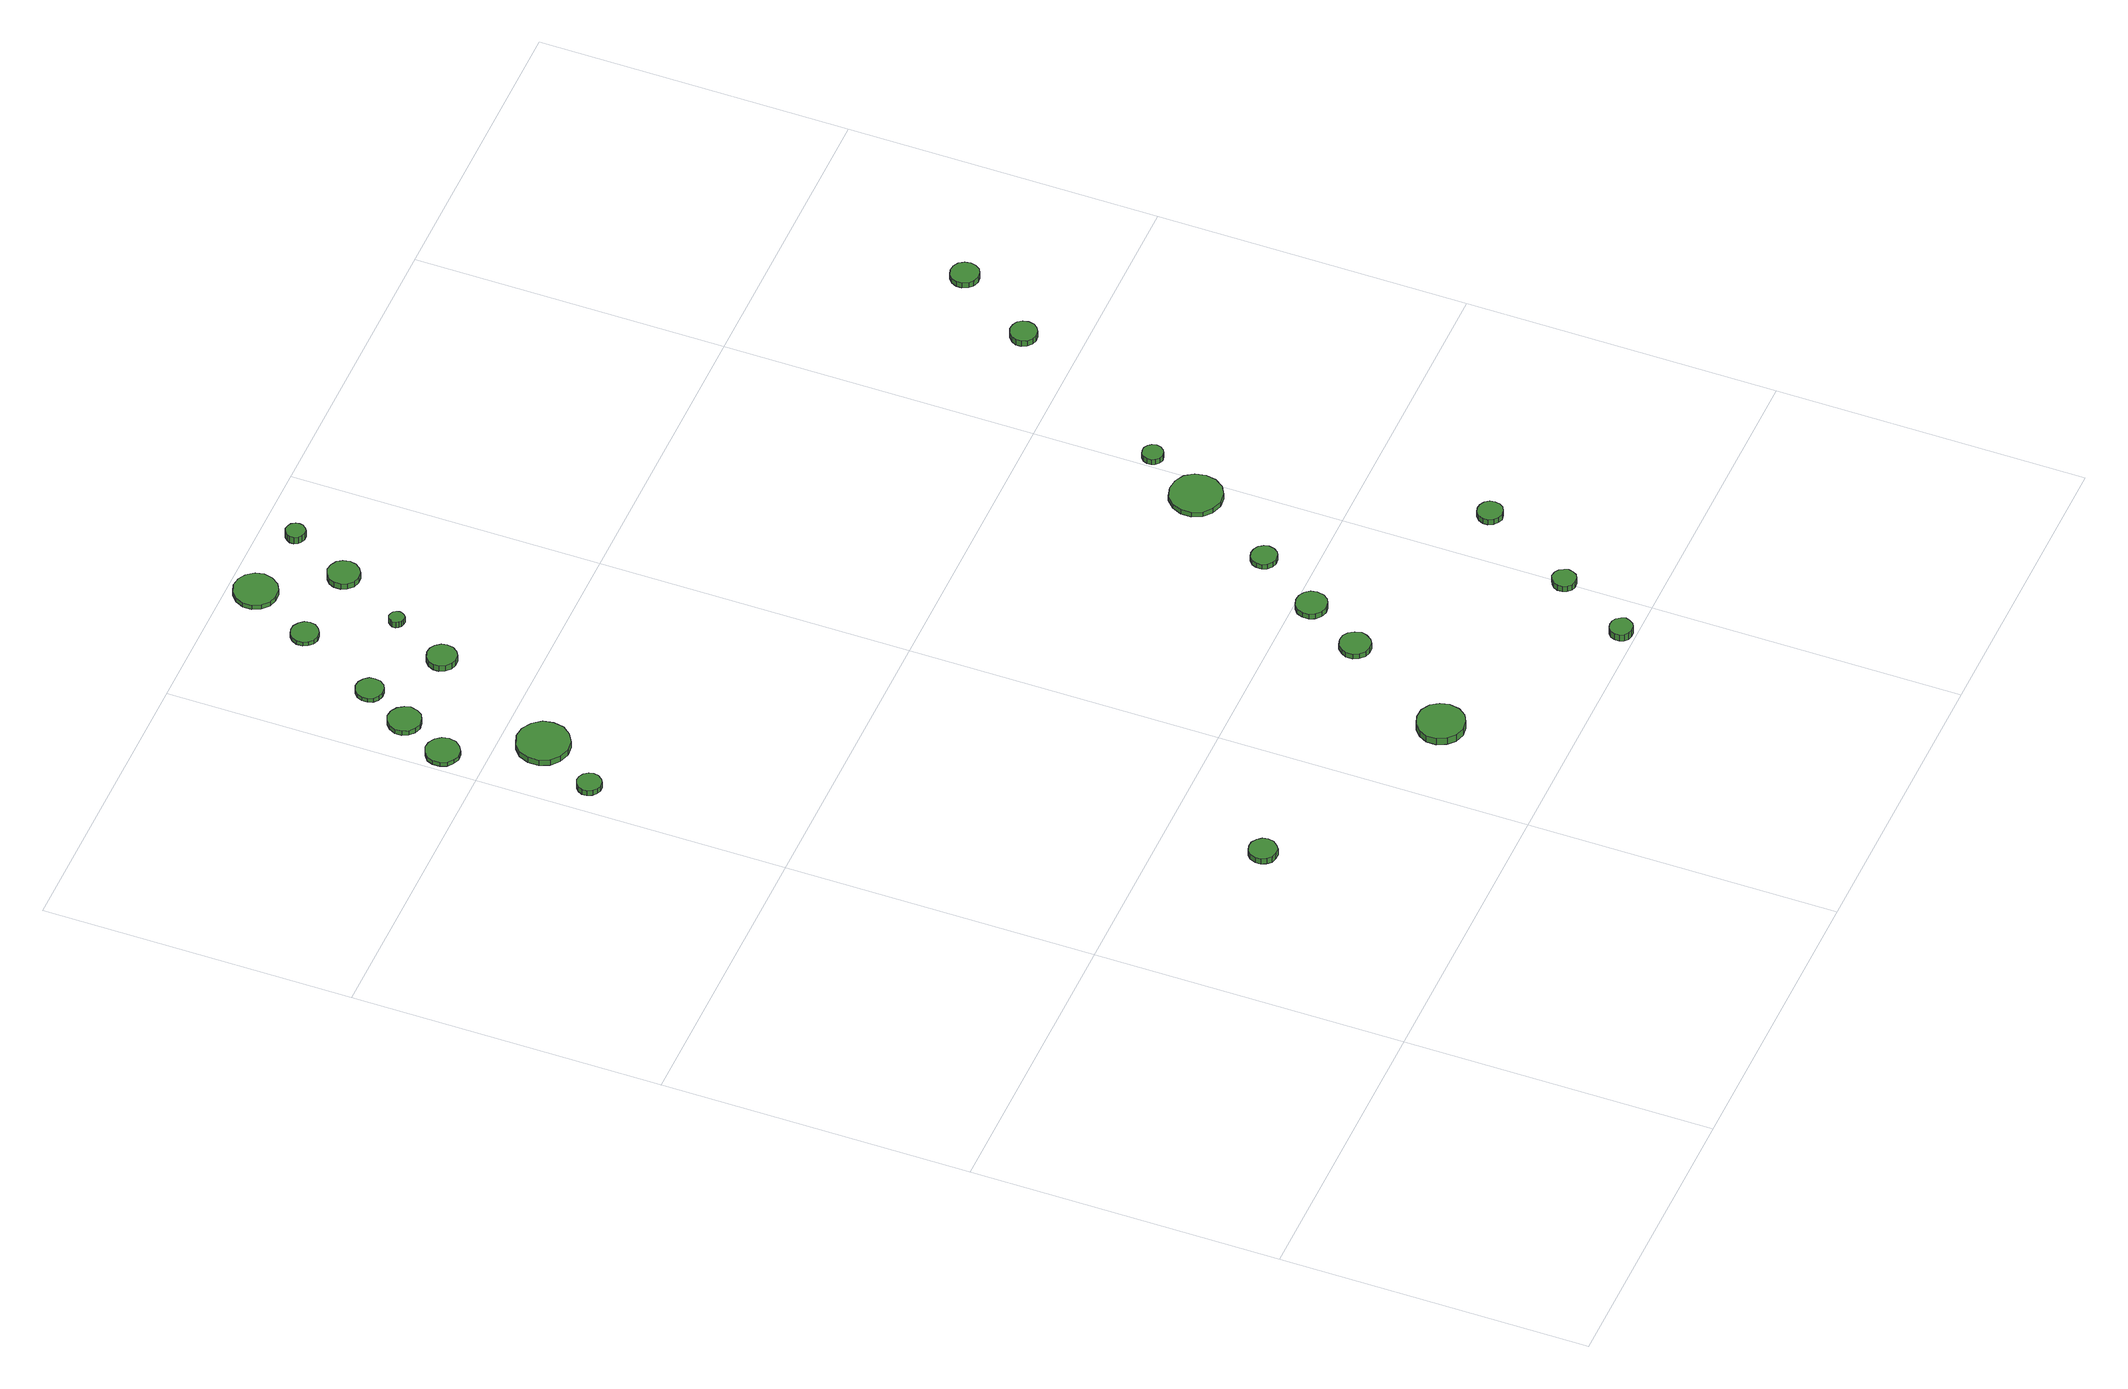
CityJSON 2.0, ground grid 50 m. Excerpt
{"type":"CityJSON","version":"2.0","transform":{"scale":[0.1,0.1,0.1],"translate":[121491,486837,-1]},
"CityObjects":{
"tree1":{"type":"SolitaryVegetationObject","attributes":{"function":"something"},"geometry":[{"type":"MultiSurface","lod":"1","boundaries":[[[0,1,2,3,4,5,6,7,8,9,10,11,12,13,14]],[[15,16,17,18,19,20,21,22,23,24,25,26,27,28,29]],[[0,29,28,1]],[[1,28,27,2]],[[2,27,26,3]],[[3,26,25,4]],[[4,25,24,5]],[[5,24,23,6]],[[6,23,22,7]],[[7,22,21,8]],[[8,21,20,9]],[[9,20,19,10]],[[10,19,18,11]],[[11,18,17,12]],[[12,17,16,13]],[[13,16,15,14]],[[14,15,29,0]]]}]},
"tree2":{"type":"SolitaryVegetationObject","attributes":{"function":"something"},"geometry":[{"type":"MultiSurface","lod":"1","boundaries":[[[30,31,32,33,34,35,36,37,38,39,40,41,42,43,44]],[[45,46,47,48,49,50,51,52,53,54,55,56,57,58,59]],[[30,59,58,31]],[[31,58,57,32]],[[32,57,56,33]],[[33,56,55,34]],[[34,55,54,35]],[[35,54,53,36]],[[36,53,52,37]],[[37,52,51,38]],[[38,51,50,39]],[[39,50,49,40]],[[40,49,48,41]],[[41,48,47,42]],[[42,47,46,43]],[[43,46,45,44]],[[44,45,59,30]]]}]},
"tree3":{"type":"SolitaryVegetationObject","attributes":{"function":"something"},"geometry":[{"type":"MultiSurface","lod":"1","boundaries":[[[60,61,62,63,64,65,66,67,68,69,70,71,72,73,74]],[[75,76,77,78,79,80,81,82,83,84,85,86,87,88,89]],[[60,89,88,61]],[[61,88,87,62]],[[62,87,86,63]],[[63,86,85,64]],[[64,85,84,65]],[[65,84,83,66]],[[66,83,82,67]],[[67,82,81,68]],[[68,81,80,69]],[[69,80,79,70]],[[70,79,78,71]],[[71,78,77,72]],[[72,77,76,73]],[[73,76,75,74]],[[74,75,89,60]]]}]},
"tree4":{"type":"SolitaryVegetationObject","attributes":{"function":"something"},"geometry":[{"type":"MultiSurface","lod":"1","boundaries":[[[90,91,92,93,94,95,96,97,98,99,100,101,102,103,104]],[[105,106,107,108,109,110,111,112,113,114,115,116,117,118,119]],[[90,119,118,91]],[[91,118,117,92]],[[92,117,116,93]],[[93,116,115,94]],[[94,115,114,95]],[[95,114,113,96]],[[96,113,112,97]],[[97,112,111,98]],[[98,111,110,99]],[[99,110,109,100]],[[100,109,108,101]],[[101,108,107,102]],[[102,107,106,103]],[[103,106,105,104]],[[104,105,119,90]]]}]},
"tree5":{"type":"SolitaryVegetationObject","attributes":{"function":"something"},"geometry":[{"type":"MultiSurface","lod":"1","boundaries":[[[120,121,122,123,124,125,126,127,128,129,130,131,132,133,134]],[[135,136,137,138,139,140,141,142,143,144,145,146,147,148,149]],[[120,149,148,121]],[[121,148,147,122]],[[122,147,146,123]],[[123,146,145,124]],[[124,145,144,125]],[[125,144,143,126]],[[126,143,142,127]],[[127,142,141,128]],[[128,141,140,129]],[[129,140,139,130]],[[130,139,138,131]],[[131,138,137,132]],[[132,137,136,133]],[[133,136,135,134]],[[134,135,149,120]]]}]},
"tree6":{"type":"SolitaryVegetationObject","attributes":{"function":"something"},"geometry":[{"type":"MultiSurface","lod":"1","boundaries":[[[150,151,152,153,154,155,156,157,158,159,160,161,162,163,164]],[[165,166,167,168,169,170,171,172,173,174,175,176,177,178,179]],[[150,179,178,151]],[[151,178,177,152]],[[152,177,176,153]],[[153,176,175,154]],[[154,175,174,155]],[[155,174,173,156]],[[156,173,172,157]],[[157,172,171,158]],[[158,171,170,159]],[[159,170,169,160]],[[160,169,168,161]],[[161,168,167,162]],[[162,167,166,163]],[[163,166,165,164]],[[164,165,179,150]]]}]},
"tree7":{"type":"SolitaryVegetationObject","attributes":{"function":"something"},"geometry":[{"type":"MultiSurface","lod":"1","boundaries":[[[180,181,182,183,184,185,186,187,188,189,190,191,192,193,194]],[[195,196,197,198,199,200,201,202,203,204,205,206,207,208,209]],[[180,209,208,181]],[[181,208,207,182]],[[182,207,206,183]],[[183,206,205,184]],[[184,205,204,185]],[[185,204,203,186]],[[186,203,202,187]],[[187,202,201,188]],[[188,201,200,189]],[[189,200,199,190]],[[190,199,198,191]],[[191,198,197,192]],[[192,197,196,193]],[[193,196,195,194]],[[194,195,209,180]]]}]},
"tree8":{"type":"SolitaryVegetationObject","attributes":{"function":"something"},"geometry":[{"type":"MultiSurface","lod":"1","boundaries":[[[210,211,212,213,214,215,216,217,218,219,220,221,222,223,224]],[[225,226,227,228,229,230,231,232,233,234,235,236,237,238,239]],[[210,239,238,211]],[[211,238,237,212]],[[212,237,236,213]],[[213,236,235,214]],[[214,235,234,215]],[[215,234,233,216]],[[216,233,232,217]],[[217,232,231,218]],[[218,231,230,219]],[[219,230,229,220]],[[220,229,228,221]],[[221,228,227,222]],[[222,227,226,223]],[[223,226,225,224]],[[224,225,239,210]]]}]},
"tree9":{"type":"SolitaryVegetationObject","attributes":{"function":"something"},"geometry":[{"type":"MultiSurface","lod":"1","boundaries":[[[240,241,242,243,244,245,246,247,248,249,250,251,252,253,254]],[[255,256,257,258,259,260,261,262,263,264,265,266,267,268,269]],[[240,269,268,241]],[[241,268,267,242]],[[242,267,266,243]],[[243,266,265,244]],[[244,265,264,245]],[[245,264,263,246]],[[246,263,262,247]],[[247,262,261,248]],[[248,261,260,249]],[[249,260,259,250]],[[250,259,258,251]],[[251,258,257,252]],[[252,257,256,253]],[[253,256,255,254]],[[254,255,269,240]]]}]},
"tree10":{"type":"SolitaryVegetationObject","attributes":{"function":"something"},"geometry":[{"type":"MultiSurface","lod":"1","boundaries":[[[270,271,272,273,274,275,276,277,278,279,280,281,282,283,284]],[[285,286,287,288,289,290,291,292,293,294,295,296,297,298,299]],[[270,299,298,271]],[[271,298,297,272]],[[272,297,296,273]],[[273,296,295,274]],[[274,295,294,275]],[[275,294,293,276]],[[276,293,292,277]],[[277,292,291,278]],[[278,291,290,279]],[[279,290,289,280]],[[280,289,288,281]],[[281,288,287,282]],[[282,287,286,283]],[[283,286,285,284]],[[284,285,299,270]]]}]},
"tree11":{"type":"SolitaryVegetationObject","attributes":{"function":"something"},"geometry":[{"type":"MultiSurface","lod":"1","boundaries":[[[300,301,302,303,304,305,306,307,308,309,310,311,312,313,314]],[[315,316,317,318,319,320,321,322,323,324,325,326,327,328,329]],[[300,329,328,301]],[[301,328,327,302]],[[302,327,326,303]],[[303,326,325,304]],[[304,325,324,305]],[[305,324,323,306]],[[306,323,322,307]],[[307,322,321,308]],[[308,321,320,309]],[[309,320,319,310]],[[310,319,318,311]],[[311,318,317,312]],[[312,317,316,313]],[[313,316,315,314]],[[314,315,329,300]]]}]},
"tree12":{"type":"SolitaryVegetationObject","attributes":{"function":"something"},"geometry":[{"type":"MultiSurface","lod":"1","boundaries":[[[330,331,332,333,334,335,336,337,338,339,340,341,342,343,344]],[[345,346,347,348,349,350,351,352,353,354,355,356,357,358,359]],[[330,359,358,331]],[[331,358,357,332]],[[332,357,356,333]],[[333,356,355,334]],[[334,355,354,335]],[[335,354,353,336]],[[336,353,352,337]],[[337,352,351,338]],[[338,351,350,339]],[[339,350,349,340]],[[340,349,348,341]],[[341,348,347,342]],[[342,347,346,343]],[[343,346,345,344]],[[344,345,359,330]]]}]},
"tree13":{"type":"SolitaryVegetationObject","attributes":{"function":"something"},"geometry":[{"type":"MultiSurface","lod":"1","boundaries":[[[360,361,362,363,364,365,366,367,368,369,370,371,372,373,374]],[[375,376,377,378,379,380,381,382,383,384,385,386,387,388,389]],[[360,389,388,361]],[[361,388,387,362]],[[362,387,386,363]],[[363,386,385,364]],[[364,385,384,365]],[[365,384,383,366]],[[366,383,382,367]],[[367,382,381,368]],[[368,381,380,369]],[[369,380,379,370]],[[370,379,378,371]],[[371,378,377,372]],[[372,377,376,373]],[[373,376,375,374]],[[374,375,389,360]]]}]},
"tree14":{"type":"SolitaryVegetationObject","attributes":{"function":"something"},"geometry":[{"type":"MultiSurface","lod":"1","boundaries":[[[390,391,392,393,394,395,396,397,398,399,400,401,402,403,404]],[[405,406,407,408,409,410,411,412,413,414,415,416,417,418,419]],[[390,419,418,391]],[[391,418,417,392]],[[392,417,416,393]],[[393,416,415,394]],[[394,415,414,395]],[[395,414,413,396]],[[396,413,412,397]],[[397,412,411,398]],[[398,411,410,399]],[[399,410,409,400]],[[400,409,408,401]],[[401,408,407,402]],[[402,407,406,403]],[[403,406,405,404]],[[404,405,419,390]]]}]},
"tree15":{"type":"SolitaryVegetationObject","attributes":{"function":"something"},"geometry":[{"type":"MultiSurface","lod":"1","boundaries":[[[420,421,422,423,424,425,426,427,428,429,430,431,432,433,434]],[[435,436,437,438,439,440,441,442,443,444,445,446,447,448,449]],[[420,449,448,421]],[[421,448,447,422]],[[422,447,446,423]],[[423,446,445,424]],[[424,445,444,425]],[[425,444,443,426]],[[426,443,442,427]],[[427,442,441,428]],[[428,441,440,429]],[[429,440,439,430]],[[430,439,438,431]],[[431,438,437,432]],[[432,437,436,433]],[[433,436,435,434]],[[434,435,449,420]]]}]},
"tree16":{"type":"SolitaryVegetationObject","attributes":{"function":"something"},"geometry":[{"type":"MultiSurface","lod":"1","boundaries":[[[450,451,452,453,454,455,456,457,458,459,460,461,462,463,464]],[[465,466,467,468,469,470,471,472,473,474,475,476,477,478,479]],[[450,479,478,451]],[[451,478,477,452]],[[452,477,476,453]],[[453,476,475,454]],[[454,475,474,455]],[[455,474,473,456]],[[456,473,472,457]],[[457,472,471,458]],[[458,471,470,459]],[[459,470,469,460]],[[460,469,468,461]],[[461,468,467,462]],[[462,467,466,463]],[[463,466,465,464]],[[464,465,479,450]]]}]},
"tree17":{"type":"SolitaryVegetationObject","attributes":{"function":"something"},"geometry":[{"type":"MultiSurface","lod":"1","boundaries":[[[480,481,482,483,484,485,486,487,488,489,490,491,492,493,494]],[[495,496,497,498,499,500,501,502,503,504,505,506,507,508,509]],[[480,509,508,481]],[[481,508,507,482]],[[482,507,506,483]],[[483,506,505,484]],[[484,505,504,485]],[[485,504,503,486]],[[486,503,502,487]],[[487,502,501,488]],[[488,501,500,489]],[[489,500,499,490]],[[490,499,498,491]],[[491,498,497,492]],[[492,497,496,493]],[[493,496,495,494]],[[494,495,509,480]]]}]},
"tree18":{"type":"SolitaryVegetationObject","attributes":{"function":"something"},"geometry":[{"type":"MultiSurface","lod":"1","boundaries":[[[510,511,512,513,514,515,516,517,518,519,520,521,522,523,524]],[[525,526,527,528,529,530,531,532,533,534,535,536,537,538,539]],[[510,539,538,511]],[[511,538,537,512]],[[512,537,536,513]],[[513,536,535,514]],[[514,535,534,515]],[[515,534,533,516]],[[516,533,532,517]],[[517,532,531,518]],[[518,531,530,519]],[[519,530,529,520]],[[520,529,528,521]],[[521,528,527,522]],[[522,527,526,523]],[[523,526,525,524]],[[524,525,539,510]]]}]},
"tree19":{"type":"SolitaryVegetationObject","attributes":{"function":"something"},"geometry":[{"type":"MultiSurface","lod":"1","boundaries":[[[540,541,542,543,544,545,546,547,548,549,550,551,552,553,554]],[[555,556,557,558,559,560,561,562,563,564,565,566,567,568,569]],[[540,569,568,541]],[[541,568,567,542]],[[542,567,566,543]],[[543,566,565,544]],[[544,565,564,545]],[[545,564,563,546]],[[546,563,562,547]],[[547,562,561,548]],[[548,561,560,549]],[[549,560,559,550]],[[550,559,558,551]],[[551,558,557,552]],[[552,557,556,553]],[[553,556,555,554]],[[554,555,569,540]]]}]},
"tree20":{"type":"SolitaryVegetationObject","attributes":{"function":"something"},"geometry":[{"type":"MultiSurface","lod":"1","boundaries":[[[570,571,572,573,574,575,576,577,578,579,580,581,582,583,584]],[[585,586,587,588,589,590,591,592,593,594,595,596,597,598,599]],[[570,599,598,571]],[[571,598,597,572]],[[572,597,596,573]],[[573,596,595,574]],[[574,595,594,575]],[[575,594,593,576]],[[576,593,592,577]],[[577,592,591,578]],[[578,591,590,579]],[[579,590,589,580]],[[580,589,588,581]],[[581,588,587,582]],[[582,587,586,583]],[[583,586,585,584]],[[584,585,599,570]]]}]},
"tree21":{"type":"SolitaryVegetationObject","attributes":{"function":"something"},"geometry":[{"type":"MultiSurface","lod":"1","boundaries":[[[600,601,602,603,604,605,606,607,608,609,610,611,612,613,614]],[[615,616,617,618,619,620,621,622,623,624,625,626,627,628,629]],[[600,629,628,601]],[[601,628,627,602]],[[602,627,626,603]],[[603,626,625,604]],[[604,625,624,605]],[[605,624,623,606]],[[606,623,622,607]],[[607,622,621,608]],[[608,621,620,609]],[[609,620,619,610]],[[610,619,618,611]],[[611,618,617,612]],[[612,617,616,613]],[[613,616,615,614]],[[614,615,629,600]]]}]},
"tree22":{"type":"SolitaryVegetationObject","attributes":{"function":"something"},"geometry":[{"type":"MultiSurface","lod":"1","boundaries":[[[630,631,632,633,634,635,636,637,638,639,640,641,642,643,644]],[[645,646,647,648,649,650,651,652,653,654,655,656,657,658,659]],[[630,659,658,631]],[[631,658,657,632]],[[632,657,656,633]],[[633,656,655,634]],[[634,655,654,635]],[[635,654,653,636]],[[636,653,652,637]],[[637,652,651,638]],[[638,651,650,639]],[[639,650,649,640]],[[640,649,648,641]],[[641,648,647,642]],[[642,647,646,643]],[[643,646,645,644]],[[644,645,659,630]]]}]},
"tree23":{"type":"SolitaryVegetationObject","attributes":{"function":"something"},"geometry":[{"type":"MultiSurface","lod":"1","boundaries":[[[660,661,662,663,664,665,666,667,668,669,670,671,672,673,674]],[[675,676,677,678,679,680,681,682,683,684,685,686,687,688,689]],[[660,689,688,661]],[[661,688,687,662]],[[662,687,686,663]],[[663,686,685,664]],[[664,685,684,665]],[[665,684,683,666]],[[666,683,682,667]],[[667,682,681,668]],[[668,681,680,669]],[[669,680,679,670]],[[670,679,678,671]],[[671,678,677,672]],[[672,677,676,673]],[[673,676,675,674]],[[674,675,689,660]]]}]}
},
"vertices":[
[317,346,18],[315,355,18],[309,362,18],[301,367,18],[292,368,18],[283,365,18],[277,359,18],[273,350,18],[273,341,18],[277,333,18],[283,326,18],[292,324,18],[301,324,18],[309,329,18],[315,337,18],[315,337,7],[309,329,7],[301,324,7],[292,324,7],[283,326,7],[277,333,7],[273,341,7],[273,350,7],[277,359,7],[283,365,7],[292,368,7],[301,367,7],[309,362,7],[315,355,7],[317,346,7],
[71,1338,17],[69,1345,17],[64,1352,17],[57,1356,17],[49,1357,17],[42,1354,17],[36,1349,17],[32,1342,17],[32,1334,17],[36,1326,17],[42,1321,17],[49,1318,17],[57,1319,17],[64,1323,17],[69,1330,17],[69,1330,7],[64,1323,7],[57,1319,7],[49,1318,7],[42,1321,7],[36,1326,7],[32,1334,7],[32,1342,7],[36,1349,7],[42,1354,7],[49,1357,7],[57,1356,7],[64,1352,7],[69,1345,7],[71,1338,7],
[62,1568,14],[60,1579,14],[53,1588,14],[43,1594,14],[32,1595,14],[22,1591,14],[13,1584,14],[9,1574,14],[9,1562,14],[13,1552,14],[22,1545,14],[32,1541,14],[43,1542,14],[53,1548,14],[60,1557,14],[60,1557,6],[53,1548,6],[43,1542,6],[32,1541,6],[22,1545,6],[13,1552,6],[9,1562,6],[9,1574,6],[13,1584,6],[22,1591,6],[32,1595,6],[43,1594,6],[53,1588,6],[60,1579,6],[62,1568,6],
[149,1434,17],[146,1451,17],[135,1465,17],[120,1474,17],[103,1476,17],[86,1470,17],[73,1459,17],[66,1443,17],[66,1425,17],[73,1409,17],[86,1398,17],[103,1392,17],[120,1394,17],[135,1403,17],[146,1417,17],[146,1417,6],[135,1403,6],[120,1394,6],[103,1392,6],[86,1398,6],[73,1409,6],[66,1425,6],[66,1443,6],[73,1459,6],[86,1470,6],[103,1476,6],[120,1474,6],[135,1465,6],[146,1451,6],[149,1434,6],
[102,1646,15],[99,1656,15],[93,1665,15],[83,1671,15],[72,1672,15],[62,1668,15],[54,1661,15],[49,1651,15],[49,1640,15],[54,1630,15],[62,1623,15],[72,1619,15],[83,1621,15],[93,1626,15],[99,1635,15],[99,1635,6],[93,1626,6],[83,1621,6],[72,1619,6],[62,1623,6],[54,1630,6],[49,1640,6],[49,1651,6],[54,1661,6],[62,1668,6],[72,1672,6],[83,1671,6],[93,1665,6],[99,1656,6],[102,1646,6],
[139,1719,14],[138,1728,14],[132,1735,14],[124,1740,14],[115,1741,14],[106,1738,14],[99,1732,14],[96,1723,14],[96,1714,14],[99,1706,14],[106,1700,14],[115,1697,14],[124,1698,14],[132,1702,14],[138,1710,14],[138,1710,6],[132,1702,6],[124,1698,6],[115,1697,6],[106,1700,6],[99,1706,6],[96,1714,6],[96,1723,6],[99,1732,6],[106,1738,6],[115,1741,6],[124,1740,6],[132,1735,6],[138,1728,6],[139,1719,6],
[682,199,21],[679,214,21],[670,227,21],[656,235,21],[640,236,21],[625,231,21],[614,221,21],[607,207,21],[607,191,21],[614,176,21],[625,166,21],[640,161,21],[656,163,21],[670,170,21],[679,183,21],[679,183,8],[670,170,8],[656,163,8],[640,161,8],[625,166,8],[614,176,8],[607,191,8],[607,207,8],[614,221,8],[625,231,8],[640,236,8],[656,235,8],[670,227,8],[679,214,8],[682,199,8],
[244,1644,17],[242,1653,17],[236,1661,17],[228,1666,17],[218,1667,17],[209,1664,17],[201,1657,17],[197,1648,17],[197,1639,17],[201,1630,17],[209,1623,17],[218,1620,17],[228,1621,17],[236,1626,17],[242,1634,17],[242,1634,6],[236,1626,6],[228,1621,6],[218,1620,6],[209,1623,6],[201,1630,6],[197,1639,6],[197,1648,6],[201,1657,6],[209,1664,6],[218,1667,6],[228,1666,6],[236,1661,6],[242,1653,6],[244,1644,6],
[215,1854,14],[213,1863,14],[207,1870,14],[199,1875,14],[190,1876,14],[181,1873,14],[175,1867,14],[171,1859,14],[171,1849,14],[175,1841,14],[181,1835,14],[190,1832,14],[199,1833,14],[207,1838,14],[213,1845,14],[213,1845,6],[207,1838,6],[199,1833,6],[190,1832,6],[181,1835,6],[175,1841,6],[171,1849,6],[171,1859,6],[175,1867,6],[181,1873,6],[190,1876,6],[199,1875,6],[207,1870,6],[213,1863,6],[215,1854,6],
[283,1737,17],[282,1742,17],[279,1746,17],[275,1748,17],[270,1749,17],[265,1747,17],[262,1744,17],[259,1739,17],[259,1734,17],[262,1730,17],[265,1726,17],[270,1725,17],[275,1725,17],[279,1728,17],[282,1732,17],[282,1732,6],[279,1728,6],[275,1725,6],[270,1725,6],[265,1726,6],[262,1730,6],[259,1734,6],[259,1739,6],[262,1744,6],[265,1747,6],[270,1749,6],[275,1748,6],[279,1746,6],[282,1742,6],[283,1737,6],
[284,1956,15],[281,1970,15],[272,1982,15],[260,1989,15],[245,1991,15],[232,1986,15],[221,1976,15],[215,1963,15],[215,1949,15],[221,1936,15],[232,1926,15],[245,1922,15],[260,1923,15],[272,1930,15],[281,1942,15],[281,1942,6],[272,1930,6],[260,1923,6],[245,1922,6],[232,1926,6],[221,1936,6],[215,1949,6],[215,1963,6],[221,1976,6],[232,1986,6],[245,1991,6],[260,1989,6],[272,1982,6],[281,1970,6],[284,1956,6],
[780,381,17],[777,391,17],[771,400,17],[763,405,17],[753,406,17],[743,403,17],[736,396,17],[731,387,17],[731,376,17],[736,367,17],[743,360,17],[753,357,17],[763,358,17],[771,363,17],[777,372,17],[777,372,7],[771,363,7],[763,358,7],[753,357,7],[743,360,7],[736,367,7],[731,376,7],[731,387,7],[736,396,7],[743,403,7],[753,406,7],[763,405,7],[771,400,7],[777,391,7],[780,381,7],
[355,1846,17],[353,1857,17],[347,1865,17],[338,1870,17],[327,1872,17],[317,1868,17],[309,1861,17],[305,1852,17],[305,1841,17],[309,1832,17],[317,1824,17],[327,1821,17],[338,1822,17],[347,1828,17],[353,1836,17],[353,1836,6],[347,1828,6],[338,1822,6],[327,1821,6],[317,1824,6],[309,1832,6],[305,1841,6],[305,1852,6],[309,1861,6],[317,1868,6],[327,1872,6],[338,1870,6],[347,1865,6],[353,1857,6],[355,1846,6],
[950,22,23],[948,29,23],[943,36,23],[937,39,23],[929,40,23],[922,38,23],[916,33,23],[913,26,23],[913,18,23],[916,11,23],[922,6,23],[929,4,23],[937,5,23],[943,8,23],[948,15,23],[948,15,10],[943,8,10],[937,5,10],[929,4,10],[922,6,10],[916,11,10],[913,18,10],[913,26,10],[916,33,10],[922,38,10],[929,40,10],[937,39,10],[943,36,10],[948,29,10],[950,22,10],
[835,475,17],[833,485,17],[827,493,17],[818,498,17],[808,499,17],[798,496,17],[790,489,17],[786,480,17],[786,469,17],[790,460,17],[798,453,17],[808,450,17],[818,451,17],[827,456,17],[833,464,17],[833,464,7],[827,456,7],[818,451,7],[808,450,7],[798,453,7],[790,460,7],[786,469,7],[786,480,7],[790,489,7],[798,496,7],[808,499,7],[818,498,7],[827,493,7],[833,485,7],[835,475,7],
[398,1945,21],[397,1951,21],[393,1957,21],[387,1960,21],[381,1961,21],[375,1959,21],[370,1954,21],[367,1948,21],[367,1942,21],[370,1936,21],[375,1932,21],[381,1930,21],[387,1930,21],[393,1934,21],[397,1939,21],[397,1939,8],[393,1934,8],[387,1930,8],[381,1930,8],[375,1932,8],[370,1936,8],[367,1942,8],[367,1948,8],[370,1954,8],[375,1959,8],[381,1961,8],[387,1960,8],[393,1957,8],[397,1951,8],[398,1945,8],
[1019,142,18],[1017,149,18],[1013,156,18],[1006,160,18],[998,161,18],[991,158,18],[985,153,18],[982,146,18],[982,138,18],[985,131,18],[991,125,18],[998,123,18],[1006,124,18],[1013,128,18],[1017,134,18],[1017,134,7],[1013,128,7],[1006,124,7],[998,123,7],[991,125,7],[985,131,7],[982,138,7],[982,146,7],[985,153,7],[991,158,7],[998,161,7],[1006,160,7],[1013,156,7],[1017,149,7],[1019,142,7],
[900,579,16],[898,587,16],[893,594,16],[886,598,16],[877,599,16],[869,597,16],[862,591,16],[859,583,16],[859,574,16],[862,567,16],[869,561,16],[877,558,16],[886,559,16],[893,563,16],[898,570,16],[898,570,7],[893,563,7],[886,559,7],[877,558,7],[869,561,7],[862,567,7],[859,574,7],[859,583,7],[862,591,7],[869,597,7],[877,599,7],[886,598,7],[893,594,7],[898,587,7],[900,579,7],
[1005,723,16],[1002,740,16],[992,754,16],[977,762,16],[960,764,16],[943,759,16],[930,747,16],[923,731,16],[923,714,16],[930,698,16],[943,687,16],[960,681,16],[977,683,16],[992,692,16],[1002,706,16],[1002,706,7],[992,692,7],[977,683,7],[960,681,7],[943,687,7],[930,698,7],[923,714,7],[923,731,7],[930,747,7],[943,759,7],[960,764,7],[977,762,7],[992,754,7],[1002,740,7],[1005,723,7],
[1113,299,17],[1112,307,17],[1107,314,17],[1099,318,17],[1091,319,17],[1083,317,17],[1077,311,17],[1073,303,17],[1073,295,17],[1077,287,17],[1083,282,17],[1091,279,17],[1099,280,17],[1107,284,17],[1112,291,17],[1112,291,7],[1107,284,7],[1099,280,7],[1091,279,7],[1083,282,7],[1077,287,7],[1073,295,7],[1073,303,7],[1077,311,7],[1083,317,7],[1091,319,7],[1099,318,7],[1107,314,7],[1112,307,7],[1113,299,7],
[1038,816,16],[1036,823,16],[1032,828,16],[1026,832,16],[1019,832,16],[1013,830,16],[1008,826,16],[1005,819,16],[1005,812,16],[1008,806,16],[1013,801,16],[1019,799,16],[1026,800,16],[1032,803,16],[1036,809,16],[1036,809,6],[1032,803,6],[1026,800,6],[1019,799,6],[1013,801,6],[1008,806,6],[1005,812,6],[1005,819,6],[1008,826,6],[1013,830,6],[1019,832,6],[1026,832,6],[1032,828,6],[1036,823,6],[1038,816,6],
[1210,1092,17],[1208,1101,17],[1203,1108,17],[1195,1112,17],[1186,1113,17],[1178,1110,17],[1171,1104,17],[1167,1096,17],[1167,1087,17],[1171,1079,17],[1178,1073,17],[1186,1070,17],[1195,1071,17],[1203,1076,17],[1208,1083,17],[1208,1083,6],[1203,1076,6],[1195,1071,6],[1186,1070,6],[1178,1073,6],[1171,1079,6],[1167,1087,6],[1167,1096,6],[1171,1104,6],[1178,1110,6],[1186,1113,6],[1195,1112,6],[1203,1108,6],[1208,1101,6],[1210,1092,6],
[1295,1220,16],[1293,1229,16],[1288,1237,16],[1279,1242,16],[1270,1243,16],[1261,1240,16],[1254,1234,16],[1250,1225,16],[1250,1216,16],[1254,1207,16],[1261,1201,16],[1270,1198,16],[1279,1199,16],[1288,1203,16],[1293,1211,16],[1293,1211,6],[1288,1203,6],[1279,1199,6],[1270,1198,6],[1261,1201,6],[1254,1207,6],[1250,1216,6],[1250,1225,6],[1254,1234,6],[1261,1240,6],[1270,1243,6],[1279,1242,6],[1288,1237,6],[1293,1229,6],[1295,1220,6]
]}
